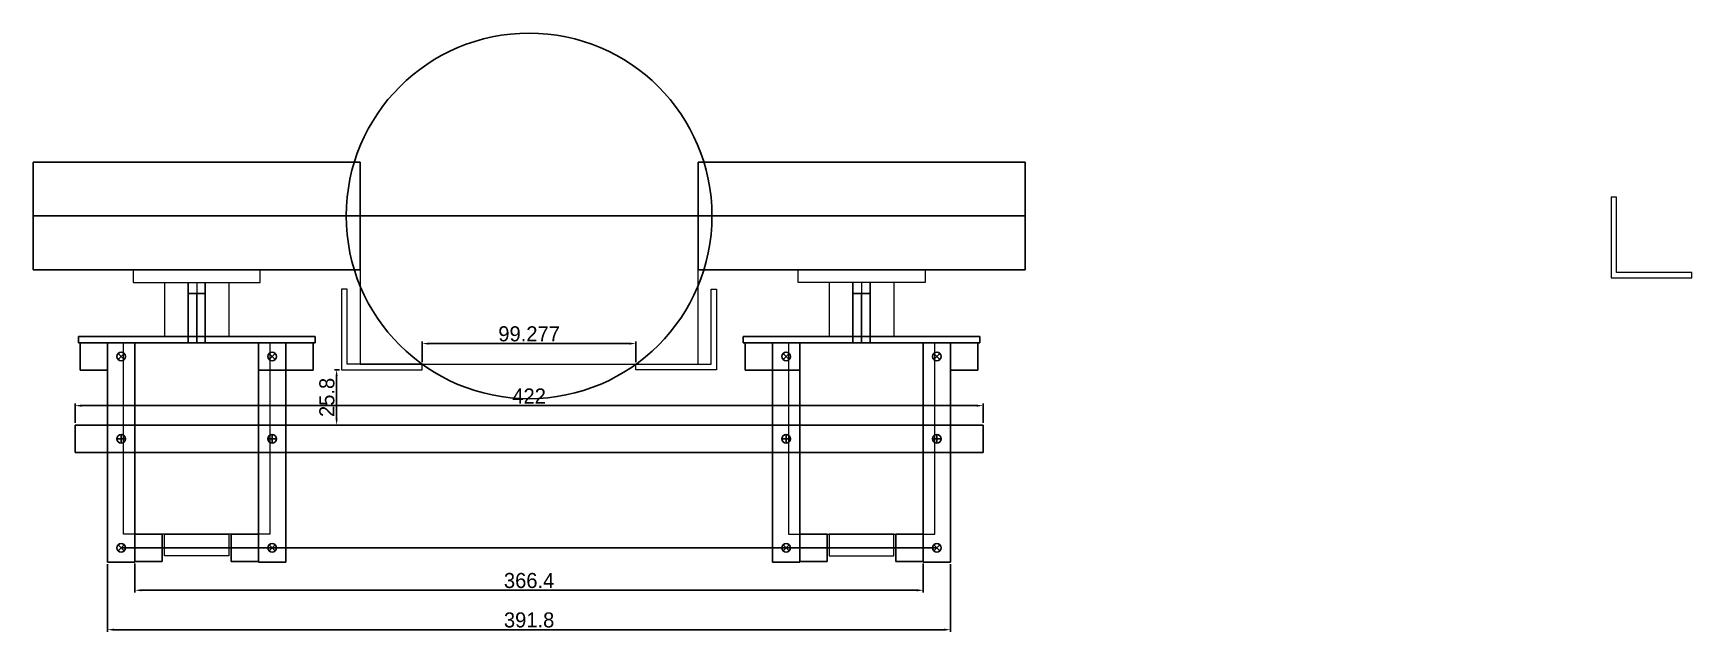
# Model space of a CAD drawing. Header units: millimetres. Extents: x -15418 to 43885, y -27590 to 23052.
# Drawn here: x 43114 to 43885, y -3954 to -3676 of the extents above; entities that cross this region are included whole.
import ezdxf

# ---------------------------------------------------------------- set-up
doc = ezdxf.new("R2010")
doc.units = ezdxf.units.MM
doc.header["$LTSCALE"] = 0.5
doc.layers.get('0').update_dxf_attribs({"lineweight": 5})
doc.layers.get('Defpoints').update_dxf_attribs({"color": 4})
for name, color, linetype in [('Layer1', 1, 'Continuous'), ('Layer2', 2, 'Continuous'), ('Layer4', 6, 'Continuous')]:
    doc.layers.add(name, color=color, linetype=linetype)
doc.layers.add('Layer9', color=3, linetype='Continuous', lineweight=5)
doc.dimstyles.new('ISO-25', dxfattribs={"dimtxt": 7, "dimasz": 3, "dimexe": 1, "dimexo": 1, "dimgap": 1, "dimtad": 1, "dimtoh": 1, "dimdec": 3, "dimdsep": 46, "dimtxsty": 'Standard', "dimcen": 2.5, "dimadec": 0, "dimazin": 0, "dimtfac": 1, "dimtdec": 3, "dimtmove": 0, "dimatfit": 3, "dimfxl": 1, "dimarcsym": 1})

# ---------------------------------------------------------------- blocks, each defined once
blk = doc.blocks.new('*D111')
at = {"layer": 'Defpoints', "color": 0, "transparency": 16777216}
for p in [(43555.54, -3848.89), (43133.54, -3857.95), (43555.54, -3857.95)]:
    blk.add_point(p, dxfattribs=at)
at = {"layer": 'Layer1', "color": 0, "lineweight": -2, "transparency": 16777216}
for p, q in [((43133.54, -3856.95), (43133.54, -3847.89)), ((43136.54, -3848.89), (43552.54, -3848.89)), ((43555.54, -3856.95), (43555.54, -3847.89))]:
    blk.add_line(p, q, dxfattribs=at)
at = {"layer": 'Layer1', "color": 0, "transparency": 16777216}
for points in [[(43136.54, -3848.39), (43136.54, -3849.39), (43133.54, -3848.89)], [(43552.54, -3848.39), (43552.54, -3849.39), (43555.54, -3848.89)]]:
    blk.add_solid(points, dxfattribs=at)
at = {"layer": 'Layer1', "color": 0, "transparency": 16777216, "insert": (43344.54, -3844.39), "char_height": 7, "attachment_point": 5}
blk.add_mtext('422', dxfattribs=at)
blk = doc.blocks.new('*D115')
at = {"layer": 'Defpoints', "color": 0, "transparency": 16777216}
for p in [(43148.64, -3921.65), (43540.44, -3921.65), (43540.44, -3953.08)]:
    blk.add_point(p, dxfattribs=at)
at = {"layer": 'Layer4', "color": 0, "lineweight": -2, "transparency": 16777216}
for p, q in [((43148.64, -3922.65), (43148.64, -3954.08)), ((43540.44, -3922.65), (43540.44, -3954.08)), ((43151.64, -3953.08), (43537.44, -3953.08))]:
    blk.add_line(p, q, dxfattribs=at)
at = {"layer": 'Layer4', "color": 0, "transparency": 16777216}
for points in [[(43151.64, -3952.58), (43151.64, -3953.58), (43148.64, -3953.08)], [(43537.44, -3952.58), (43537.44, -3953.58), (43540.44, -3953.08)]]:
    blk.add_solid(points, dxfattribs=at)
at = {"layer": 'Layer4', "color": 0, "transparency": 16777216, "insert": (43344.54, -3948.58), "char_height": 7, "attachment_point": 5}
blk.add_mtext('391.8', dxfattribs=at)
blk = doc.blocks.new('*D116')
at = {"layer": 'Defpoints', "color": 0, "transparency": 16777216}
for p in [(43161.34, -3921.35), (43527.74, -3921.35), (43527.74, -3934.74)]:
    blk.add_point(p, dxfattribs=at)
at = {"layer": 'Layer4', "color": 0, "lineweight": -2, "transparency": 16777216}
for p, q in [((43161.34, -3922.35), (43161.34, -3935.74)), ((43527.74, -3922.35), (43527.74, -3935.74)), ((43164.34, -3934.74), (43524.74, -3934.74))]:
    blk.add_line(p, q, dxfattribs=at)
at = {"layer": 'Layer4', "color": 0, "transparency": 16777216}
for points in [[(43164.34, -3934.24), (43164.34, -3935.24), (43161.34, -3934.74)], [(43524.74, -3934.24), (43524.74, -3935.24), (43527.74, -3934.74)]]:
    blk.add_solid(points, dxfattribs=at)
at = {"layer": 'Layer4', "color": 0, "transparency": 16777216, "insert": (43344.54, -3930.24), "char_height": 7, "attachment_point": 5}
blk.add_mtext('366.4', dxfattribs=at)
blk = doc.blocks.new('*D191')
at = {"layer": 'Defpoints', "color": 0, "transparency": 16777216}
for p in [(43394.18, -3820.02), (43294.9, -3829.65), (43394.18, -3829.65)]:
    blk.add_point(p, dxfattribs=at)
at = {"layer": 'Layer9', "color": 0, "lineweight": -2, "transparency": 16777216}
for p, q in [((43294.9, -3828.65), (43294.9, -3819.02)), ((43297.9, -3820.02), (43391.18, -3820.02)), ((43394.18, -3828.65), (43394.18, -3819.02))]:
    blk.add_line(p, q, dxfattribs=at)
at = {"layer": 'Layer9', "color": 0, "transparency": 16777216}
for points in [[(43297.9, -3819.52), (43297.9, -3820.52), (43294.9, -3820.02)], [(43391.18, -3819.52), (43391.18, -3820.52), (43394.18, -3820.02)]]:
    blk.add_solid(points, dxfattribs=at)
at = {"layer": 'Layer9', "color": 0, "transparency": 16777216, "insert": (43344.54, -3815.52), "char_height": 7, "attachment_point": 5}
blk.add_mtext('99.277', dxfattribs=at)
blk = doc.blocks.new('*D216')
at = {"layer": 'Defpoints', "color": 0, "transparency": 16777216}
for p in [(43257.4, -3832.15), (43255.07, -3857.95), (43257.4, -3857.95)]:
    blk.add_point(p, dxfattribs=at)
at = {"layer": 'Layer9', "color": 0, "lineweight": -2, "transparency": 16777216}
for p, q in [((43256.4, -3832.15), (43254.07, -3832.15)), ((43255.07, -3835.15), (43255.07, -3854.95)), ((43256.4, -3857.95), (43254.07, -3857.95))]:
    blk.add_line(p, q, dxfattribs=at)
at = {"layer": 'Layer9', "color": 0, "transparency": 16777216}
for points in [[(43254.57, -3835.15), (43255.57, -3835.15), (43255.07, -3832.15)], [(43254.57, -3854.95), (43255.57, -3854.95), (43255.07, -3857.95)]]:
    blk.add_solid(points, dxfattribs=at)
at = {"layer": 'Layer9', "color": 0, "transparency": 16777216, "insert": (43250.57, -3845.05), "char_height": 7, "attachment_point": 5, "rotation": 90}
blk.add_mtext('25.8', dxfattribs=at)

msp = doc.modelspace()

# ---------------------------------------------------------------- linework, layer by layer
at = {"transparency": 33554661}
for p, q in [((43219.5408, -3785.6495), (43160.5408, -3785.6495)), ((43160.5408, -3785.6495), (43160.5408, -3791.6495)), ((43160.5408, -3791.6495), (43219.5408, -3791.6495)), ((43175.0408, -3791.6495), (43175.0408, -3816.6495)), ((43190.0408, -3791.6495), (43190.0408, -3816.6495)), ((43205.0408, -3791.6495), (43205.0408, -3816.6495)), ((43219.5408, -3791.6495), (43219.5408, -3785.6495)), ((43469.5408, -3785.6495), (43528.5408, -3785.6495)), ((43469.5408, -3791.6495), (43469.5408, -3785.6495)), ((43528.5408, -3791.6495), (43469.5408, -3791.6495)), ((43484.0408, -3791.6495), (43484.0408, -3816.6495)), ((43499.0408, -3791.6495), (43499.0408, -3816.6495)), ((43514.0408, -3791.6495), (43514.0408, -3816.6495)), ((43528.5408, -3785.6495), (43528.5408, -3791.6495)), ((43156.0408, -3908.6495), (43156.0408, -3819.6495)), ((43175.0408, -3816.6495), (43205.0408, -3816.6495)), ((43224.0408, -3819.6495), (43224.0408, -3908.6495)), ((43465.0408, -3819.6495), (43465.0408, -3908.6495)), ((43514.0408, -3816.6495), (43484.0408, -3816.6495)), ((43533.0408, -3908.6495), (43533.0408, -3819.6495)), ((43224.0408, -3908.6495), (43156.0408, -3908.6495)), ((43175.0408, -3918.6995), (43175.0408, -3908.6495)), ((43175.0408, -3908.6495), (43205.0408, -3908.6495)), ((43205.0408, -3908.6495), (43205.0408, -3918.6995)), ((43465.0408, -3908.6495), (43533.0408, -3908.6495)), ((43484.0408, -3908.6495), (43484.0408, -3918.6995)), ((43514.0408, -3908.6495), (43484.0408, -3908.6495)), ((43514.0408, -3918.6995), (43514.0408, -3908.6495)), ((43205.0408, -3918.6995), (43175.0408, -3918.6995)), ((43484.0408, -3918.6995), (43514.0408, -3918.6995))]:
    msp.add_line(p, q, dxfattribs=at)
at = {"layer": 'Layer1', "transparency": 33554661}
for p, q in [((43266.0408, -3735.6495), (43114.0408, -3735.6495)), ((43114.0408, -3735.6495), (43114.0408, -3785.6495)), ((43266.0408, -3785.6495), (43266.0408, -3735.6495)), ((43423.0408, -3785.6495), (43423.0408, -3735.6495)), ((43423.0408, -3735.6495), (43575.0408, -3735.6495)), ((43575.0408, -3735.6495), (43575.0408, -3785.6495)), ((43114.0408, -3760.6495), (43266.0408, -3760.6495)), ((43266.0408, -3760.6495), (43423.0408, -3760.6495)), ((43575.0408, -3760.6495), (43423.0408, -3760.6495)), ((43114.0408, -3785.6495), (43266.0408, -3785.6495)), ((43575.0408, -3785.6495), (43423.0408, -3785.6495)), ((43186.0408, -3819.6495), (43186.0408, -3796.6495)), ((43194.0408, -3796.6495), (43186.0408, -3796.6495)), ((43190.0408, -3819.6495), (43190.0408, -3796.6495)), ((43194.0408, -3819.6495), (43194.0408, -3796.6495)), ((43495.0408, -3819.6495), (43495.0408, -3796.6495)), ((43495.0408, -3796.6495), (43503.0408, -3796.6495)), ((43499.0408, -3819.6495), (43499.0408, -3796.6495)), ((43503.0408, -3819.6495), (43503.0408, -3796.6495)), ((43245.0408, -3816.6495), (43135.0408, -3816.6495)), ((43135.0408, -3816.6495), (43135.0408, -3819.6495)), ((43135.0408, -3819.6495), (43245.0408, -3819.6495)), ((43148.6408, -3819.6495), (43135.9408, -3819.6495)), ((43135.9408, -3819.6495), (43135.9408, -3832.3495)), ((43148.6408, -3832.3495), (43148.6408, -3819.6495)), ((43148.6408, -3819.6495), (43161.3408, -3819.6495)), ((43148.6408, -3921.6495), (43148.6408, -3819.6495)), ((43224.0408, -3819.6495), (43156.0408, -3819.6495)), ((43161.3408, -3819.6495), (43161.3408, -3921.6495)), ((43194.0408, -3819.6495), (43186.0408, -3819.6495)), ((43231.4408, -3819.6495), (43218.7408, -3819.6495)), ((43218.7408, -3819.6495), (43218.7408, -3921.6495)), ((43231.4408, -3819.6495), (43244.1408, -3819.6495)), ((43231.4408, -3832.3495), (43231.4408, -3819.6495)), ((43231.4408, -3921.6495), (43231.4408, -3819.6495)), ((43244.1408, -3819.6495), (43244.1408, -3832.3495)), ((43245.0408, -3819.6495), (43245.0408, -3816.6495)), ((43444.0408, -3819.6495), (43444.0408, -3816.6495)), ((43444.0408, -3816.6495), (43554.0408, -3816.6495)), ((43554.0408, -3819.6495), (43444.0408, -3819.6495)), ((43457.6408, -3819.6495), (43444.9408, -3819.6495)), ((43444.9408, -3819.6495), (43444.9408, -3832.3495)), ((43457.6408, -3832.3495), (43457.6408, -3819.6495)), ((43457.6408, -3819.6495), (43470.3408, -3819.6495)), ((43457.6408, -3921.6495), (43457.6408, -3819.6495)), ((43465.0408, -3819.6495), (43533.0408, -3819.6495)), ((43470.3408, -3819.6495), (43470.3408, -3921.6495)), ((43495.0408, -3819.6495), (43503.0408, -3819.6495)), ((43540.4408, -3819.6495), (43527.7408, -3819.6495)), ((43527.7408, -3819.6495), (43527.7408, -3921.6495)), ((43540.4408, -3819.6495), (43553.1408, -3819.6495)), ((43540.4408, -3832.3495), (43540.4408, -3819.6495)), ((43540.4408, -3921.6495), (43540.4408, -3819.6495)), ((43553.1408, -3819.6495), (43553.1408, -3832.3495)), ((43554.0408, -3816.6495), (43554.0408, -3819.6495)), ((43156.405, -3824.5852), (43153.5766, -3827.4137)), ((43156.405, -3827.4137), (43153.5766, -3824.5852)), ((43226.505, -3824.5852), (43223.6766, -3827.4137)), ((43226.505, -3827.4137), (43223.6766, -3824.5852)), ((43462.5766, -3824.5852), (43465.405, -3827.4137)), ((43462.5766, -3827.4137), (43465.405, -3824.5852)), ((43532.6766, -3824.5852), (43535.505, -3827.4137)), ((43532.6766, -3827.4137), (43535.505, -3824.5852)), ((43135.9408, -3832.3495), (43148.6408, -3832.3495)), ((43244.1408, -3832.3495), (43218.7408, -3832.3495)), ((43444.9408, -3832.3495), (43470.3408, -3832.3495)), ((43553.1408, -3832.3495), (43540.4408, -3832.3495)), ((43133.5408, -3857.9495), (43133.5408, -3870.6495)), ((43133.5408, -3857.9495), (43133.5408, -3870.6495)), ((43555.5408, -3857.9495), (43133.5408, -3857.9495)), ((43555.5408, -3857.9495), (43555.5408, -3870.6495)), ((43555.5408, -3857.9495), (43555.5408, -3870.6495)), ((43152.9908, -3864.2995), (43156.9908, -3864.2995)), ((43152.9908, -3864.2995), (43156.9908, -3864.2995)), ((43154.9908, -3866.2995), (43154.9908, -3862.2995)), ((43154.9908, -3866.2995), (43154.9908, -3862.2995)), ((43223.0908, -3864.2995), (43227.0908, -3864.2995)), ((43223.0908, -3864.2995), (43227.0908, -3864.2995)), ((43225.0908, -3866.2995), (43225.0908, -3862.2995)), ((43225.0908, -3866.2995), (43225.0908, -3862.2995)), ((43465.9908, -3864.2995), (43461.9908, -3864.2995)), ((43465.9908, -3864.2995), (43461.9908, -3864.2995)), ((43463.9908, -3866.2995), (43463.9908, -3862.2995)), ((43463.9908, -3866.2995), (43463.9908, -3862.2995)), ((43536.0908, -3864.2995), (43532.0908, -3864.2995)), ((43536.0908, -3864.2995), (43532.0908, -3864.2995)), ((43534.0908, -3866.2995), (43534.0908, -3862.2995)), ((43534.0908, -3866.2995), (43534.0908, -3862.2995)), ((43133.5408, -3870.6495), (43555.5408, -3870.6495)), ((43153.5766, -3913.5852), (43156.405, -3916.4137)), ((43153.5766, -3916.4137), (43156.405, -3913.5852)), ((43154.9908, -3914.9995), (43534.0908, -3914.9995)), ((43161.3408, -3921.3495), (43161.3408, -3908.6495)), ((43161.3408, -3908.6495), (43174.0408, -3908.6495)), ((43161.3408, -3921.3495), (43161.3408, -3908.6495)), ((43161.3408, -3908.6495), (43174.0408, -3908.6495)), ((43174.0408, -3908.6495), (43174.0408, -3921.3495)), ((43174.0408, -3908.6495), (43174.0408, -3921.3495)), ((43206.0408, -3908.6495), (43206.0408, -3921.3495)), ((43218.7408, -3908.6495), (43206.0408, -3908.6495)), ((43218.7408, -3921.3495), (43218.7408, -3908.6495)), ((43223.6766, -3913.5852), (43226.505, -3916.4137)), ((43223.6766, -3916.4137), (43226.505, -3913.5852)), ((43465.405, -3913.5852), (43462.5766, -3916.4137)), ((43465.405, -3916.4137), (43462.5766, -3913.5852)), ((43470.3408, -3921.3495), (43470.3408, -3908.6495)), ((43470.3408, -3908.6495), (43483.0408, -3908.6495)), ((43483.0408, -3908.6495), (43483.0408, -3921.3495)), ((43515.0408, -3908.6495), (43515.0408, -3921.3495)), ((43527.7408, -3908.6495), (43515.0408, -3908.6495)), ((43515.0408, -3908.6495), (43515.0408, -3921.3495)), ((43527.7408, -3908.6495), (43515.0408, -3908.6495)), ((43527.7408, -3921.3495), (43527.7408, -3908.6495)), ((43527.7408, -3921.3495), (43527.7408, -3908.6495)), ((43535.505, -3913.5852), (43532.6766, -3916.4137)), ((43535.505, -3916.4137), (43532.6766, -3913.5852)), ((43161.3408, -3921.6495), (43148.6408, -3921.6495)), ((43174.0408, -3921.3495), (43161.3408, -3921.3495)), ((43174.0408, -3921.3495), (43161.3408, -3921.3495)), ((43206.0408, -3921.3495), (43218.7408, -3921.3495)), ((43218.7408, -3921.6495), (43231.4408, -3921.6495)), ((43470.3408, -3921.6495), (43457.6408, -3921.6495)), ((43483.0408, -3921.3495), (43470.3408, -3921.3495)), ((43515.0408, -3921.3495), (43527.7408, -3921.3495)), ((43515.0408, -3921.3495), (43527.7408, -3921.3495)), ((43527.7408, -3921.6495), (43540.4408, -3921.6495))]:
    msp.add_line(p, q, dxfattribs=at)
for centre, radius in [((43344.5408, -3760.6495), 85), ((43154.9908, -3825.9995), 2), ((43225.0908, -3825.9995), 2), ((43463.9908, -3825.9995), 2), ((43534.0908, -3825.9995), 2), ((43154.9908, -3864.2995), 2), ((43154.9908, -3864.2995), 2), ((43225.0908, -3864.2995), 2), ((43225.0908, -3864.2995), 2), ((43463.9908, -3864.2995), 2), ((43463.9908, -3864.2995), 2), ((43534.0908, -3864.2995), 2), ((43534.0908, -3864.2995), 2), ((43154.9908, -3914.9995), 2), ((43225.0908, -3914.9995), 2), ((43463.9908, -3914.9995), 2), ((43534.0908, -3914.9995), 2)]:
    msp.add_circle(centre, radius, dxfattribs=at)
at = {"layer": 'Layer2', "transparency": 33554661}
for p, q in [((43186.0408, -3791.6495), (43186.0408, -3816.6495)), ((43194.0408, -3791.6495), (43194.0408, -3816.6495)), ((43495.0408, -3791.6495), (43495.0408, -3816.6495)), ((43503.0408, -3791.6495), (43503.0408, -3816.6495))]:
    msp.add_line(p, q, dxfattribs=at)
at = {"layer": 'Layer9', "transparency": 33554661}
for p, q in [((43847.4386, -3751.9127), (43847.4386, -3789.4127)), ((43849.9386, -3751.9127), (43847.4386, -3751.9127)), ((43849.9386, -3786.9127), (43849.9386, -3751.9127)), ((43266.0408, -3760.6495), (43266.0408, -3829.6495)), ((43423.0408, -3829.6495), (43423.0408, -3760.6495)), ((43847.4386, -3789.4127), (43884.9386, -3789.4127)), ((43884.9386, -3786.9127), (43849.9386, -3786.9127)), ((43884.9386, -3789.4127), (43884.9386, -3786.9127)), ((43257.4021, -3794.6495), (43257.4021, -3832.1495)), ((43259.9021, -3794.6495), (43257.4021, -3794.6495)), ((43259.9021, -3829.6495), (43259.9021, -3794.6495)), ((43429.1795, -3829.6495), (43429.1795, -3794.6495)), ((43429.1795, -3794.6495), (43431.6795, -3794.6495)), ((43431.6795, -3794.6495), (43431.6795, -3832.1495)), ((43294.9021, -3829.6495), (43259.9021, -3829.6495)), ((43266.0408, -3829.6495), (43423.0408, -3829.6495)), ((43294.9021, -3832.1495), (43294.9021, -3829.6495)), ((43394.1795, -3832.1495), (43394.1795, -3829.6495)), ((43394.1795, -3829.6495), (43429.1795, -3829.6495)), ((43257.4021, -3832.1495), (43294.9021, -3832.1495)), ((43431.6795, -3832.1495), (43394.1795, -3832.1495)), ((43148.6408, -3870.6495), (43231.4408, -3870.6495)), ((43148.6408, -3870.6495), (43231.4408, -3870.6495)), ((43540.4408, -3870.6495), (43457.6408, -3870.6495)), ((43540.4408, -3870.6495), (43457.6408, -3870.6495))]:
    msp.add_line(p, q, dxfattribs=at)

# ---------------------------------------------------------------- dimensions: what is measured, and where the dimension line sits
at = {"layer": 'Layer1', "transparency": 33554661}
dim = msp.add_linear_dim(base=(43555.5408, -3848.8856), p1=(43133.5408, -3857.9495), p2=(43555.5408, -3857.9495), dimstyle='ISO-25', dxfattribs=at)
dim.commit()
dim.dimension.update_dxf_attribs({"geometry": '*D111', "text_midpoint": (43344.5408, -3844.3856)})
at = {"layer": 'Layer4', "transparency": 33554661}
for base, p1, p2, picture, middle in [((43540.4408, -3953.0781), (43148.6408, -3921.6495), (43540.4408, -3921.6495), '*D115', (43344.5408, -3948.5781)), ((43527.7408, -3934.739), (43161.3408, -3921.3495), (43527.7408, -3921.3495), '*D116', (43344.5408, -3930.239))]:
    dim = msp.add_linear_dim(base=base, p1=p1, p2=p2, dimstyle='ISO-25', dxfattribs=at)
    dim.commit()
    dim.dimension.update_dxf_attribs({"geometry": picture, "text_midpoint": middle})
at = {"layer": 'Layer9', "transparency": 33554661}
dim = msp.add_linear_dim(base=(43394.1795, -3820.0194), p1=(43294.9021, -3829.6495), p2=(43394.1795, -3829.6495), dimstyle='ISO-25', dxfattribs=at)
dim.commit()
dim.dimension.update_dxf_attribs({"geometry": '*D191', "text_midpoint": (43344.5408, -3815.5194)})
dim = msp.add_linear_dim(base=(43255.0662, -3857.9495), p1=(43257.4021, -3832.1495), p2=(43257.4021, -3857.9495), angle=90, dimstyle='ISO-25', dxfattribs=at)
dim.commit()
dim.dimension.update_dxf_attribs({"geometry": '*D216', "text_midpoint": (43250.5662, -3845.0495)})

doc.saveas('drawing.dxf')
